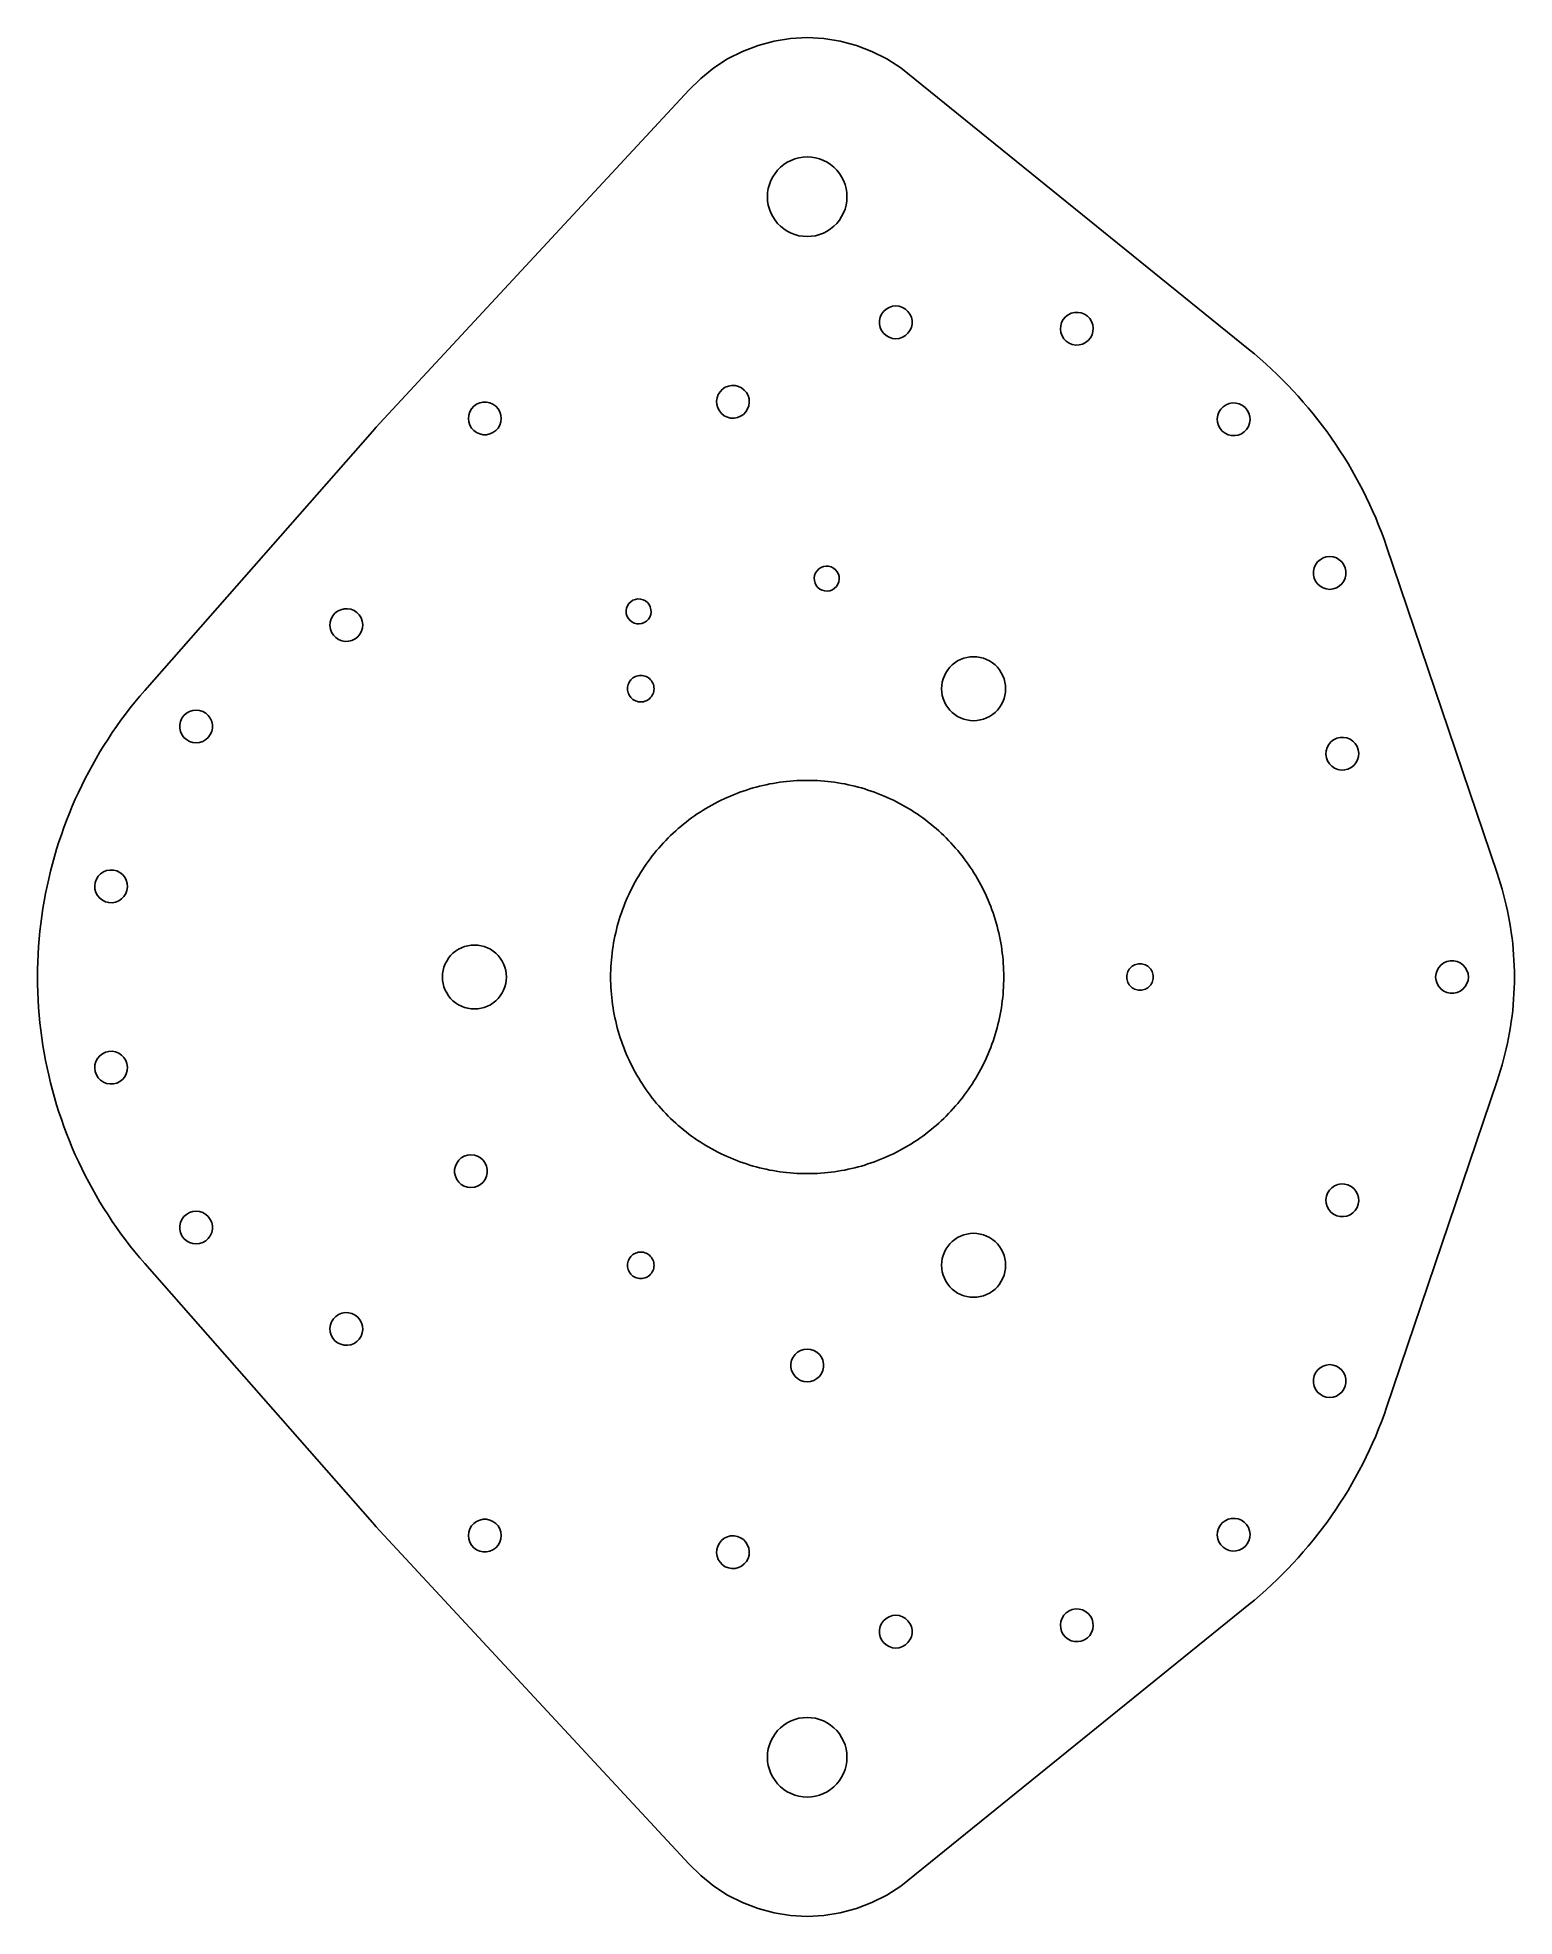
# Model space of a CAD drawing. Extents: x -99 to 91, y -120 to 120.
import ezdxf

# ---------------------------------------------------------------- set-up
doc = ezdxf.new("R2010")
doc.units = 0
doc.layers.get('0').update_dxf_attribs({"linetype": 'CONTINUOUS'})

msp = doc.modelspace()

# ---------------------------------------------------------------- linework, layer by layer
for points in [[(-98.6667, 0), (-98.6581, -0.97733), (-98.6326, -1.95437), (-98.5899, -2.93081), (-98.5303, -3.90636), (-98.4536, -4.88072), (-98.3599, -5.85359), (-98.2493, -6.82468), (-98.1217, -7.79369), (-97.9772, -8.76033), (-97.8159, -9.7243), (-97.6378, -10.6853), (-97.4429, -11.6431), (-97.2314, -12.5973), (-97.0032, -13.5476), (-96.7585, -14.4939), (-96.4973, -15.4357), (-96.2197, -16.3728), (-95.9258, -17.305), (-95.6157, -18.2318), (-95.2895, -19.1531), (-94.9472, -20.0686), (-94.589, -20.978), (-94.2149, -21.8809), (-93.8252, -22.7773), (-93.4199, -23.6666), (-92.9991, -24.5488), (-92.563, -25.4235), (-92.1117, -26.2904), (-91.6454, -27.1493), (-91.1641, -28), (-90.668, -28.8421), (-90.1574, -29.6755), (-89.6322, -30.4998), (-89.0928, -31.3148), (-88.5392, -32.1203), (-87.9716, -32.916), (-87.3903, -33.7016), (-86.7953, -34.477), (-86.1868, -35.2419), (-85.5652, -35.9961), (-84.9304, -36.7393), (-55.7481, -69.9343), (-55.2753, -70.4688), (-54.7931, -70.995), (-15.1602, -113.65), (-13.6503, -115.16), (-11.9908, -116.504), (-10.2, -117.667), (-8.29743, -118.636), (-6.30395, -119.402), (-4.2414, -119.954), (-2.13238, -120.288), (0, -120.4), (2.13238, -120.288), (4.2414, -119.954), (6.30395, -119.402), (8.29743, -118.636), (10.2, -117.667), (11.9908, -116.504), (56.5753, -80.4706), (57.3294, -79.8489), (58.0726, -79.2142), (58.8046, -78.5665), (59.5252, -77.9062), (60.2342, -77.2334), (60.9313, -76.5484), (61.6164, -75.8513), (62.2891, -75.1423), (62.9494, -74.4217), (63.5971, -73.6897), (64.2318, -72.9465), (64.8535, -72.1924), (65.4619, -71.4275), (66.0569, -70.6521), (66.6383, -69.8664), (67.2058, -69.0707), (67.7594, -68.2652), (68.2989, -67.4502), (68.824, -66.6259), (69.3347, -65.7925), (69.8308, -64.9504), (70.312, -64.0998), (70.7784, -63.2408), (71.2297, -62.3739), (71.6658, -61.4992), (72.0866, -60.617), (72.4919, -59.7277), (72.8816, -58.8314), (73.2556, -57.9284), (73.6138, -57.019), (73.9561, -56.1035), (74.2824, -55.1822), (88.439, -13.3121), (88.6654, -12.6354), (88.88, -11.9548), (89.0827, -11.2705), (89.2734, -10.5828), (89.4521, -9.89192), (89.6187, -9.198), (89.7731, -8.50128), (89.9154, -7.80197), (90.0455, -7.10028), (90.1633, -6.39643), (90.2687, -5.69063), (90.3619, -4.9831), (90.4427, -4.27405), (90.5111, -3.5637), (90.5671, -2.85226), (90.6106, -2.13996), (90.6418, -1.427), (90.6604, -0.71361), (90.6667, 0), (90.6604, 0.71361), (90.6418, 1.427), (90.6106, 2.13996), (90.5671, 2.85226), (90.5111, 3.5637), (90.4427, 4.27405), (90.3619, 4.9831), (90.2687, 5.69063), (90.1633, 6.39643), (90.0455, 7.10028), (89.9154, 7.80197), (89.7731, 8.50128), (89.6187, 9.198), (89.4521, 9.89192), (89.2734, 10.5828), (89.0827, 11.2705), (88.88, 11.9548), (88.6654, 12.6354), (88.439, 13.3121), (74.2824, 55.1822), (73.9561, 56.1035), (73.6138, 57.019), (73.2556, 57.9284), (72.8816, 58.8314), (72.4919, 59.7277), (72.0866, 60.617), (71.6658, 61.4992), (71.2297, 62.3739), (70.7784, 63.2408), (70.312, 64.0998), (69.8308, 64.9504), (69.3347, 65.7925), (68.824, 66.6259), (68.2989, 67.4502), (67.7594, 68.2652), (67.2058, 69.0707), (66.6383, 69.8664), (66.0569, 70.6521), (65.4619, 71.4275), (64.8535, 72.1924), (64.2318, 72.9465), (63.5971, 73.6897), (62.9494, 74.4217), (62.2891, 75.1423), (61.6164, 75.8513), (60.9313, 76.5484), (60.2342, 77.2334), (59.5252, 77.9062), (58.8046, 78.5665), (58.0726, 79.2142), (57.3294, 79.8489), (56.5753, 80.4706), (11.9908, 116.504), (10.2, 117.667), (8.29743, 118.636), (6.30395, 119.402), (4.2414, 119.954), (2.13238, 120.288), (0, 120.4), (-2.13238, 120.288), (-4.2414, 119.954), (-6.30395, 119.402), (-8.29743, 118.636), (-10.2, 117.667), (-11.9908, 116.504), (-13.6503, 115.16), (-15.1602, 113.65), (-54.7931, 70.995), (-55.2753, 70.4688), (-55.7481, 69.9343), (-84.9304, 36.7393), (-85.5652, 35.9961), (-86.1868, 35.2419), (-86.7953, 34.477), (-87.3903, 33.7016), (-87.9716, 32.916), (-88.5392, 32.1203), (-89.0928, 31.3148), (-89.6322, 30.4998), (-90.1574, 29.6755), (-90.668, 28.8421), (-91.1641, 28), (-91.6454, 27.1493), (-92.1117, 26.2904), (-92.563, 25.4235), (-92.9991, 24.5488), (-93.4199, 23.6666), (-93.8252, 22.7773), (-94.2149, 21.8809), (-94.589, 20.978), (-94.9472, 20.0686), (-95.2895, 19.1531), (-95.6157, 18.2318), (-95.9258, 17.305), (-96.2197, 16.3728), (-96.4973, 15.4357), (-96.7585, 14.4939), (-97.0032, 13.5476), (-97.2314, 12.5973), (-97.4429, 11.6431), (-97.6378, 10.6853), (-97.8159, 9.7243), (-97.9772, 8.76033), (-98.1217, 7.79369), (-98.2493, 6.82468), (-98.3599, 5.85359), (-98.4536, 4.88072), (-98.5303, 3.90636), (-98.5899, 2.93081), (-98.6326, 1.95437), (-98.6581, 0.97733)], [(-5.1, 100), (-5.07206, 100.533), (-4.98855, 101.06), (-4.85039, 101.576), (-4.65908, 102.074), (-4.41673, 102.55), (-4.12599, 102.998), (-3.79004, 103.413), (-3.41257, 103.79), (-2.9977, 104.126), (-2.55, 104.417), (-2.07436, 104.659), (-1.57599, 104.85), (-1.06035, 104.989), (-0.53309, 105.072), (0, 105.1), (0.53309, 105.072), (1.06035, 104.989), (1.57599, 104.85), (2.07436, 104.659), (2.55, 104.417), (2.9977, 104.126), (3.41257, 103.79), (3.79004, 103.413), (4.12599, 102.998), (4.41673, 102.55), (4.65908, 102.074), (4.85039, 101.576), (4.98855, 101.06), (5.07206, 100.533), (5.1, 100), (5.07206, 99.4669), (4.98855, 98.9396), (4.85039, 98.424), (4.65908, 97.9256), (4.41673, 97.45), (4.12599, 97.0023), (3.79004, 96.5874), (3.41257, 96.21), (2.9977, 95.874), (2.55, 95.5833), (2.07436, 95.3409), (1.57599, 95.1496), (1.06035, 95.0114), (0.53309, 94.9279), (0, 94.9), (-0.53309, 94.9279), (-1.06035, 95.0114), (-1.57599, 95.1496), (-2.07436, 95.3409), (-2.55, 95.5833), (-2.9977, 95.874), (-3.41257, 96.21), (-3.79004, 96.5874), (-4.12599, 97.0023), (-4.41673, 97.45), (-4.65908, 97.9256), (-4.85039, 98.424), (-4.98855, 98.9396), (-5.07206, 99.4669)], [(9.26508, 84.121), (9.35635, 84.5504), (9.53492, 84.9515), (9.79297, 85.3067), (10.1192, 85.6004), (10.4994, 85.8199), (10.917, 85.9556), (11.3536, 86.0015), (11.7902, 85.9556), (12.2077, 85.8199), (12.5879, 85.6004), (12.9142, 85.3067), (13.1722, 84.9515), (13.3508, 84.5504), (13.4421, 84.121), (13.4421, 83.682), (13.3508, 83.2526), (13.1722, 82.8515), (12.9142, 82.4963), (12.5879, 82.2026), (12.2077, 81.9831), (11.7902, 81.8474), (11.3536, 81.8015), (10.917, 81.8474), (10.4994, 81.9831), (10.1192, 82.2026), (9.79297, 82.4963), (9.53492, 82.8515), (9.35635, 83.2526), (9.26508, 83.682)], [(32.4652, 83.0177), (32.4958, 83.4556), (32.6168, 83.8777), (32.8229, 84.2653), (33.1051, 84.6016), (33.4511, 84.8719), (33.8457, 85.0643), (34.2717, 85.1705), (34.7104, 85.1859), (35.1428, 85.1096), (35.5498, 84.9452), (35.9138, 84.6997), (36.2187, 84.3839), (36.4514, 84.0116), (36.6015, 83.599), (36.6626, 83.1643), (36.632, 82.7263), (36.511, 82.3043), (36.3049, 81.9167), (36.0227, 81.5804), (35.6768, 81.3101), (35.2822, 81.1176), (34.8562, 81.0114), (34.4174, 80.9961), (33.9851, 81.0723), (33.578, 81.2368), (33.2141, 81.4823), (32.9091, 81.7981), (32.6765, 82.1704), (32.5263, 82.5829)], [(-11.6192, 73.7938), (-11.5581, 74.2286), (-11.4079, 74.6411), (-11.1753, 75.0134), (-10.8703, 75.3292), (-10.5064, 75.5747), (-10.0993, 75.7392), (-9.66696, 75.8154), (-9.22821, 75.8001), (-8.80223, 75.6939), (-8.40764, 75.5015), (-8.06169, 75.2312), (-7.77949, 74.8949), (-7.57339, 74.5072), (-7.45238, 74.0852), (-7.42175, 73.6473), (-7.48285, 73.2125), (-7.633, 72.8), (-7.86565, 72.4277), (-8.17062, 72.1119), (-8.53458, 71.8664), (-8.94163, 71.7019), (-9.37398, 71.6257), (-9.81273, 71.641), (-10.2387, 71.7472), (-10.6333, 71.9396), (-10.9793, 72.2099), (-11.2615, 72.5462), (-11.4676, 72.9339), (-11.5886, 73.3559)], [(-43.4333, 71.5914), (-43.3874, 72.028), (-43.2518, 72.4456), (-43.0323, 72.8258), (-42.7385, 73.152), (-42.3833, 73.4101), (-41.9823, 73.5887), (-41.5528, 73.6799), (-41.1138, 73.6799), (-40.6844, 73.5887), (-40.2833, 73.4101), (-39.9282, 73.152), (-39.6344, 72.8258), (-39.4149, 72.4456), (-39.2792, 72.028), (-39.2333, 71.5914), (-39.2792, 71.1548), (-39.4149, 70.7373), (-39.6344, 70.3571), (-39.9282, 70.0308), (-40.2833, 69.7728), (-40.6844, 69.5942), (-41.1138, 69.5029), (-41.5528, 69.5029), (-41.9823, 69.5942), (-42.3833, 69.7728), (-42.7385, 70.0308), (-43.0323, 70.3571), (-43.2518, 70.7373), (-43.3874, 71.1548)], [(52.5782, 71.552), (52.6393, 71.9868), (52.7895, 72.3993), (53.0221, 72.7716), (53.3271, 73.0874), (53.691, 73.3329), (54.0981, 73.4974), (54.5304, 73.5736), (54.9692, 73.5583), (55.3952, 73.4521), (55.7898, 73.2596), (56.1357, 72.9893), (56.4179, 72.653), (56.624, 72.2654), (56.745, 71.8434), (56.7757, 71.4054), (56.7146, 70.9707), (56.5644, 70.5581), (56.3318, 70.1858), (56.0268, 69.87), (55.6628, 69.6245), (55.2558, 69.4601), (54.8234, 69.3838), (54.3847, 69.3992), (53.9587, 69.5054), (53.5641, 69.6978), (53.2182, 69.9681), (52.936, 70.3044), (52.7298, 70.6921), (52.6088, 71.1141)], [(64.8955, 51.5637), (64.8955, 52.0027), (64.9868, 52.4322), (65.1654, 52.8332), (65.4234, 53.1884), (65.7497, 53.4822), (66.1299, 53.7017), (66.5474, 53.8373), (66.984, 53.8832), (67.4207, 53.8373), (67.8382, 53.7017), (68.2184, 53.4822), (68.5446, 53.1884), (68.8027, 52.8332), (68.9813, 52.4322), (69.0725, 52.0027), (69.0725, 51.5637), (68.9813, 51.1343), (68.8027, 50.7332), (68.5446, 50.3781), (68.2184, 50.0843), (67.8382, 49.8648), (67.4207, 49.7291), (66.984, 49.6832), (66.5474, 49.7291), (66.1299, 49.8648), (65.7497, 50.0843), (65.4234, 50.3781), (65.1654, 50.7332), (64.9868, 51.1343)], [(0.90252, 51.1431), (0.95484, 51.4734), (1.07471, 51.7857), (1.25689, 52.0663), (1.49341, 52.3028), (1.77394, 52.4849), (2.08622, 52.6048), (2.41659, 52.6571), (2.75062, 52.6396), (3.07371, 52.5531), (3.37175, 52.4012), (3.6317, 52.1907), (3.8422, 51.9308), (3.99405, 51.6327), (4.08063, 51.3096), (4.09813, 50.9756), (4.04581, 50.6452), (3.92594, 50.333), (3.74376, 50.0524), (3.50724, 49.8159), (3.22671, 49.6337), (2.91444, 49.5139), (2.58406, 49.4615), (2.25003, 49.479), (1.92694, 49.5656), (1.6289, 49.7175), (1.36895, 49.928), (1.15845, 50.1879), (1.0066, 50.486), (0.92002, 50.809)], [(-23.2069, 46.9398), (-23.1545, 47.2702), (-23.0347, 47.5825), (-22.8525, 47.863), (-22.616, 48.0995), (-22.3354, 48.2817), (-22.0232, 48.4016), (-21.6928, 48.4539), (-21.3588, 48.4364), (-21.0357, 48.3498), (-20.7376, 48.198), (-20.4777, 47.9875), (-20.2672, 47.7275), (-20.1153, 47.4295), (-20.0288, 47.1064), (-20.0113, 46.7723), (-20.0636, 46.442), (-20.1835, 46.1297), (-20.3656, 45.8492), (-20.6021, 45.6127), (-20.8827, 45.4305), (-21.195, 45.3106), (-21.5253, 45.2583), (-21.8594, 45.2758), (-22.1825, 45.3624), (-22.4805, 45.5142), (-22.7404, 45.7247), (-22.9509, 45.9847), (-23.1028, 46.2827), (-23.1894, 46.6058)], [(-61.1824, 45.032), (-61.1517, 45.4699), (-61.0307, 45.8919), (-60.8246, 46.2796), (-60.5424, 46.6159), (-60.1965, 46.8861), (-59.8019, 47.0786), (-59.3759, 47.1848), (-58.9371, 47.2001), (-58.5048, 47.1239), (-58.0977, 46.9594), (-57.7338, 46.7139), (-57.4288, 46.3981), (-57.1962, 46.0258), (-57.046, 45.6133), (-56.9849, 45.1785), (-57.0155, 44.7406), (-57.1365, 44.3186), (-57.3427, 43.9309), (-57.6249, 43.5946), (-57.9708, 43.3243), (-58.3654, 43.1319), (-58.7914, 43.0257), (-59.2301, 43.0104), (-59.6625, 43.0866), (-60.0695, 43.2511), (-60.4335, 43.4966), (-60.7385, 43.8124), (-60.9711, 44.1847), (-61.1213, 44.5972)], [(17.2333, 36.9504), (17.2558, 37.379), (17.3229, 37.8029), (17.434, 38.2174), (17.5878, 38.618), (17.7826, 39.0004), (18.0164, 39.3603), (18.2864, 39.6939), (18.5899, 39.9973), (18.9234, 40.2674), (19.2833, 40.5011), (19.6657, 40.696), (20.0664, 40.8497), (20.4809, 40.9608), (20.9048, 41.028), (21.3333, 41.0504), (21.7619, 41.028), (22.1858, 40.9608), (22.6003, 40.8497), (23.001, 40.696), (23.3833, 40.5011), (23.7433, 40.2674), (24.0768, 39.9973), (24.3802, 39.6939), (24.6503, 39.3603), (24.884, 39.0004), (25.0789, 38.618), (25.2327, 38.2174), (25.3437, 37.8029), (25.4109, 37.379), (25.4333, 36.9504), (25.4109, 36.5218), (25.3437, 36.098), (25.2327, 35.6834), (25.0789, 35.2828), (24.884, 34.9004), (24.6503, 34.5405), (24.3802, 34.207), (24.0768, 33.9035), (23.7433, 33.6334), (23.3833, 33.3997), (23.001, 33.2049), (22.6003, 33.0511), (22.1858, 32.94), (21.7619, 32.8729), (21.3333, 32.8504), (20.9048, 32.8729), (20.4809, 32.94), (20.0664, 33.0511), (19.6657, 33.2049), (19.2833, 33.3997), (18.9234, 33.6334), (18.5899, 33.9035), (18.2864, 34.207), (18.0164, 34.5405), (17.7826, 34.9004), (17.5878, 35.2828), (17.434, 35.6834), (17.3229, 36.098), (17.2558, 36.5218)], [(-23.0333, 36.9504), (-23.024, 37.1281), (-22.9962, 37.3039), (-22.9501, 37.4757), (-22.8864, 37.6419), (-22.8056, 37.8004), (-22.7087, 37.9497), (-22.5967, 38.0879), (-22.4709, 38.2138), (-22.3326, 38.3257), (-22.1833, 38.4227), (-22.0248, 38.5034), (-21.8587, 38.5672), (-21.6868, 38.6133), (-21.511, 38.6411), (-21.3333, 38.6504), (-21.1556, 38.6411), (-20.9799, 38.6133), (-20.808, 38.5672), (-20.6419, 38.5034), (-20.4833, 38.4227), (-20.3341, 38.3257), (-20.1958, 38.2138), (-20.07, 38.0879), (-19.958, 37.9497), (-19.8611, 37.8004), (-19.7803, 37.6419), (-19.7165, 37.4757), (-19.6705, 37.3039), (-19.6426, 37.1281), (-19.6333, 36.9504), (-19.6426, 36.7727), (-19.6705, 36.597), (-19.7165, 36.4251), (-19.7803, 36.259), (-19.8611, 36.1004), (-19.958, 35.9512), (-20.07, 35.8129), (-20.1958, 35.6871), (-20.3341, 35.5751), (-20.4833, 35.4782), (-20.6419, 35.3974), (-20.808, 35.3336), (-20.9799, 35.2876), (-21.1556, 35.2597), (-21.3333, 35.2504), (-21.511, 35.2597), (-21.6868, 35.2876), (-21.8587, 35.3336), (-22.0248, 35.3974), (-22.1833, 35.4782), (-22.3326, 35.5751), (-22.4709, 35.6871), (-22.5967, 35.8129), (-22.7087, 35.9512), (-22.8056, 36.1004), (-22.8864, 36.259), (-22.9501, 36.4251), (-22.9962, 36.597), (-23.024, 36.7727)], [(-80.4261, 31.8988), (-80.4261, 32.3378), (-80.3348, 32.7672), (-80.1563, 33.1683), (-79.8982, 33.5234), (-79.572, 33.8172), (-79.1918, 34.0367), (-78.7742, 34.1724), (-78.3376, 34.2183), (-77.901, 34.1724), (-77.4835, 34.0367), (-77.1033, 33.8172), (-76.777, 33.5234), (-76.519, 33.1683), (-76.3404, 32.7672), (-76.2491, 32.3378), (-76.2491, 31.8988), (-76.3404, 31.4693), (-76.519, 31.0683), (-76.777, 30.7131), (-77.1033, 30.4193), (-77.4835, 30.1998), (-77.901, 30.0642), (-78.3376, 30.0183), (-78.7742, 30.0642), (-79.1918, 30.1998), (-79.572, 30.4193), (-79.8982, 30.7131), (-80.1563, 31.0683), (-80.3348, 31.4693)], [(66.5054, 28.542), (66.536, 28.98), (66.657, 29.402), (66.8631, 29.7896), (67.1453, 30.1259), (67.4913, 30.3962), (67.8859, 30.5887), (68.3118, 30.6949), (68.7506, 30.7102), (69.1829, 30.634), (69.59, 30.4695), (69.954, 30.224), (70.2589, 29.9082), (70.4916, 29.5359), (70.6417, 29.1233), (70.7028, 28.6886), (70.6722, 28.2506), (70.5512, 27.8286), (70.3451, 27.441), (70.0629, 27.1047), (69.7169, 26.8344), (69.3223, 26.6419), (68.8964, 26.5357), (68.4576, 26.5204), (68.0253, 26.5967), (67.6182, 26.7611), (67.2543, 27.0066), (66.9493, 27.3224), (66.7166, 27.6947), (66.5665, 28.1073)], [(-25.2, 0), (-25.1962, 0.4398), (-25.1846, 0.87947), (-25.1655, 1.31887), (-25.1386, 1.75786), (-25.1041, 2.19632), (-25.062, 2.63412), (-25.0122, 3.07111), (-24.9548, 3.50716), (-24.8897, 3.94215), (-24.8172, 4.37593), (-24.737, 4.80839), (-24.6493, 5.23937), (-24.5541, 5.66877), (-24.4515, 6.09643), (-24.3413, 6.52224), (-24.2238, 6.94606), (-24.0989, 7.36777), (-23.9666, 7.78723), (-23.8271, 8.20432), (-23.6803, 8.61891), (-23.5262, 9.03087), (-23.365, 9.44009), (-23.1967, 9.84642), (-23.0213, 10.2498), (-22.839, 10.65), (-22.6496, 11.047), (-22.4534, 11.4406), (-22.2503, 11.8307), (-22.0404, 12.2172), (-21.8238, 12.6), (-21.6006, 12.979), (-21.3708, 13.354), (-21.1345, 13.7249), (-20.8917, 14.0917), (-20.6426, 14.4541), (-20.3872, 14.8122), (-20.1256, 15.1657), (-19.8579, 15.5147), (-19.5841, 15.8589), (-19.3043, 16.1982), (-19.0187, 16.5327), (-18.7272, 16.8621), (-18.4301, 17.1864), (-18.1274, 17.5054), (-17.8191, 17.8191), (-17.5054, 18.1274), (-17.1864, 18.4301), (-16.8621, 18.7272), (-16.5327, 19.0187), (-16.1982, 19.3043), (-15.8589, 19.5841), (-15.5147, 19.8579), (-15.1657, 20.1256), (-14.8122, 20.3872), (-14.4541, 20.6426), (-14.0917, 20.8917), (-13.7249, 21.1345), (-13.354, 21.3708), (-12.979, 21.6006), (-12.6, 21.8238), (-12.2172, 22.0404), (-11.8307, 22.2503), (-11.4406, 22.4534), (-11.047, 22.6496), (-10.65, 22.839), (-10.2498, 23.0213), (-9.84642, 23.1967), (-9.44009, 23.365), (-9.03087, 23.5262), (-8.61891, 23.6803), (-8.20432, 23.8271), (-7.78723, 23.9666), (-7.36777, 24.0989), (-6.94606, 24.2238), (-6.52224, 24.3413), (-6.09643, 24.4515), (-5.66877, 24.5541), (-5.23937, 24.6493), (-4.80839, 24.737), (-4.37593, 24.8172), (-3.94215, 24.8897), (-3.50716, 24.9548), (-3.07111, 25.0122), (-2.63412, 25.062), (-2.19632, 25.1041), (-1.75786, 25.1386), (-1.31887, 25.1655), (-0.87947, 25.1846), (-0.4398, 25.1962), (0, 25.2), (0.4398, 25.1962), (0.87947, 25.1846), (1.31887, 25.1655), (1.75786, 25.1386), (2.19632, 25.1041), (2.63412, 25.062), (3.07111, 25.0122), (3.50716, 24.9548), (3.94215, 24.8897), (4.37593, 24.8172), (4.80839, 24.737), (5.23937, 24.6493), (5.66877, 24.5541), (6.09643, 24.4515), (6.52224, 24.3413), (6.94606, 24.2238), (7.36777, 24.0989), (7.78723, 23.9666), (8.20432, 23.8271), (8.61891, 23.6803), (9.03087, 23.5262), (9.44009, 23.365), (9.84642, 23.1967), (10.2498, 23.0213), (10.65, 22.839), (11.047, 22.6496), (11.4406, 22.4534), (11.8307, 22.2503), (12.2172, 22.0404), (12.6, 21.8238), (12.979, 21.6006), (13.354, 21.3708), (13.7249, 21.1345), (14.0917, 20.8917), (14.4541, 20.6426), (14.8122, 20.3872), (15.1657, 20.1256), (15.5147, 19.8579), (15.8589, 19.5841), (16.1982, 19.3043), (16.5327, 19.0187), (16.8621, 18.7272), (17.1864, 18.4301), (17.5054, 18.1274), (17.8191, 17.8191), (18.1274, 17.5054), (18.4301, 17.1864), (18.7272, 16.8621), (19.0187, 16.5327), (19.3043, 16.1982), (19.5841, 15.8589), (19.8579, 15.5147), (20.1256, 15.1657), (20.3872, 14.8122), (20.6426, 14.4541), (20.8917, 14.0917), (21.1345, 13.7249), (21.3708, 13.354), (21.6006, 12.979), (21.8238, 12.6), (22.0404, 12.2172), (22.2503, 11.8307), (22.4534, 11.4406), (22.6496, 11.047), (22.839, 10.65), (23.0213, 10.2498), (23.1967, 9.84642), (23.365, 9.44009), (23.5262, 9.03087), (23.6803, 8.61891), (23.8271, 8.20432), (23.9666, 7.78723), (24.0989, 7.36777), (24.2238, 6.94606), (24.3413, 6.52224), (24.4515, 6.09643), (24.5541, 5.66877), (24.6493, 5.23937), (24.737, 4.80839), (24.8172, 4.37593), (24.8897, 3.94215), (24.9548, 3.50716), (25.0122, 3.07111), (25.062, 2.63412), (25.1041, 2.19632), (25.1386, 1.75786), (25.1655, 1.31887), (25.1846, 0.87947), (25.1962, 0.4398), (25.2, 0), (25.1962, -0.4398), (25.1846, -0.87947), (25.1655, -1.31887), (25.1386, -1.75786), (25.1041, -2.19632), (25.062, -2.63412), (25.0122, -3.07111), (24.9548, -3.50716), (24.8897, -3.94215), (24.8172, -4.37593), (24.737, -4.80839), (24.6493, -5.23937), (24.5541, -5.66877), (24.4515, -6.09643), (24.3413, -6.52224), (24.2238, -6.94606), (24.0989, -7.36777), (23.9666, -7.78723), (23.8271, -8.20432), (23.6803, -8.61891), (23.5262, -9.03087), (23.365, -9.44009), (23.1967, -9.84642), (23.0213, -10.2498), (22.839, -10.65), (22.6496, -11.047), (22.4534, -11.4406), (22.2503, -11.8307), (22.0404, -12.2172), (21.8238, -12.6), (21.6006, -12.979), (21.3708, -13.354), (21.1345, -13.7249), (20.8917, -14.0917), (20.6426, -14.4541), (20.3872, -14.8122), (20.1256, -15.1657), (19.8579, -15.5147), (19.5841, -15.8589), (19.3043, -16.1982), (19.0187, -16.5327), (18.7272, -16.8621), (18.4301, -17.1864), (18.1274, -17.5054), (17.8191, -17.8191), (17.5054, -18.1274), (17.1864, -18.4301), (16.8621, -18.7272), (16.5327, -19.0187), (16.1982, -19.3043), (15.8589, -19.5841), (15.5147, -19.8579), (15.1657, -20.1256), (14.8122, -20.3872), (14.4541, -20.6426), (14.0917, -20.8917), (13.7249, -21.1345), (13.354, -21.3708), (12.979, -21.6006), (12.6, -21.8238), (12.2172, -22.0404), (11.8307, -22.2503), (11.4406, -22.4534), (11.047, -22.6496), (10.65, -22.839), (10.2498, -23.0213), (9.84642, -23.1967), (9.44009, -23.365), (9.03087, -23.5262), (8.61891, -23.6803), (8.20432, -23.8271), (7.78723, -23.9666), (7.36777, -24.0989), (6.94606, -24.2238), (6.52224, -24.3413), (6.09643, -24.4515), (5.66877, -24.5541), (5.23937, -24.6493), (4.80839, -24.737), (4.37593, -24.8172), (3.94215, -24.8897), (3.50716, -24.9548), (3.07111, -25.0122), (2.63412, -25.062), (2.19632, -25.1041), (1.75786, -25.1386), (1.31887, -25.1655), (0.87947, -25.1846), (0.4398, -25.1962), (0, -25.2), (-0.4398, -25.1962), (-0.87947, -25.1846), (-1.31887, -25.1655), (-1.75786, -25.1386), (-2.19632, -25.1041), (-2.63412, -25.062), (-3.07111, -25.0122), (-3.50716, -24.9548), (-3.94215, -24.8897), (-4.37593, -24.8172), (-4.80839, -24.737), (-5.23937, -24.6493), (-5.66877, -24.5541), (-6.09643, -24.4515), (-6.52224, -24.3413), (-6.94606, -24.2238), (-7.36777, -24.0989), (-7.78723, -23.9666), (-8.20432, -23.8271), (-8.61891, -23.6803), (-9.03087, -23.5262), (-9.44009, -23.365), (-9.84642, -23.1967), (-10.2498, -23.0213), (-10.65, -22.839), (-11.047, -22.6496), (-11.4406, -22.4534), (-11.8307, -22.2503), (-12.2172, -22.0404), (-12.6, -21.8238), (-12.979, -21.6006), (-13.354, -21.3708), (-13.7249, -21.1345), (-14.0917, -20.8917), (-14.4541, -20.6426), (-14.8122, -20.3872), (-15.1657, -20.1256), (-15.5147, -19.8579), (-15.8589, -19.5841), (-16.1982, -19.3043), (-16.5327, -19.0187), (-16.8621, -18.7272), (-17.1864, -18.4301), (-17.5054, -18.1274), (-17.8191, -17.8191), (-18.1274, -17.5054), (-18.4301, -17.1864), (-18.7272, -16.8621), (-19.0187, -16.5327), (-19.3043, -16.1982), (-19.5841, -15.8589), (-19.8579, -15.5147), (-20.1256, -15.1657), (-20.3872, -14.8122), (-20.6426, -14.4541), (-20.8917, -14.0917), (-21.1345, -13.7249), (-21.3708, -13.354), (-21.6006, -12.979), (-21.8238, -12.6), (-22.0404, -12.2172), (-22.2503, -11.8307), (-22.4534, -11.4406), (-22.6496, -11.047), (-22.839, -10.65), (-23.0213, -10.2498), (-23.1967, -9.84642), (-23.365, -9.44009), (-23.5262, -9.03087), (-23.6803, -8.61891), (-23.8271, -8.20432), (-23.9666, -7.78723), (-24.0989, -7.36777), (-24.2238, -6.94606), (-24.3413, -6.52224), (-24.4515, -6.09643), (-24.5541, -5.66877), (-24.6493, -5.23937), (-24.737, -4.80839), (-24.8172, -4.37593), (-24.8897, -3.94215), (-24.9548, -3.50716), (-25.0122, -3.07111), (-25.062, -2.63412), (-25.1041, -2.19632), (-25.1386, -1.75786), (-25.1655, -1.31887), (-25.1846, -0.87947), (-25.1962, -0.4398)], [(-91.3396, 11.6855), (-91.2785, 12.1203), (-91.1283, 12.5328), (-90.8957, 12.9051), (-90.5907, 13.2209), (-90.2268, 13.4664), (-89.8197, 13.6309), (-89.3874, 13.7071), (-88.9486, 13.6918), (-88.5226, 13.5856), (-88.128, 13.3932), (-87.7821, 13.1229), (-87.4999, 12.7866), (-87.2938, 12.3989), (-87.1728, 11.9769), (-87.1421, 11.539), (-87.2032, 11.1042), (-87.3534, 10.6917), (-87.586, 10.3194), (-87.891, 10.0036), (-88.255, 9.75806), (-88.662, 9.5936), (-89.0944, 9.51737), (-89.5331, 9.53269), (-89.9591, 9.6389), (-90.3537, 9.83135), (-90.6996, 10.1016), (-90.9818, 10.4379), (-91.1879, 10.8256), (-91.309, 11.2476)], [(-46.7667, 0), (-46.7442, 0.42857), (-46.6771, 0.85244), (-46.566, 1.26697), (-46.4122, 1.66762), (-46.2174, 2.05), (-45.9836, 2.40992), (-45.7136, 2.74343), (-45.4101, 3.04689), (-45.0766, 3.31697), (-44.7167, 3.5507), (-44.3343, 3.74554), (-43.9336, 3.89933), (-43.5191, 4.0104), (-43.0952, 4.07754), (-42.6667, 4.1), (-42.2381, 4.07754), (-41.8142, 4.0104), (-41.3997, 3.89933), (-40.999, 3.74554), (-40.6167, 3.5507), (-40.2567, 3.31697), (-39.9232, 3.04689), (-39.6198, 2.74343), (-39.3497, 2.40992), (-39.116, 2.05), (-38.9211, 1.66762), (-38.7673, 1.26697), (-38.6563, 0.85244), (-38.5891, 0.42857), (-38.5667, 0), (-38.5891, -0.42857), (-38.6563, -0.85244), (-38.7673, -1.26697), (-38.9211, -1.66762), (-39.116, -2.05), (-39.3497, -2.40992), (-39.6198, -2.74343), (-39.9232, -3.04689), (-40.2567, -3.31697), (-40.6167, -3.5507), (-40.999, -3.74554), (-41.3997, -3.89933), (-41.8142, -4.0104), (-42.2381, -4.07754), (-42.6667, -4.1), (-43.0952, -4.07754), (-43.5191, -4.0104), (-43.9336, -3.89933), (-44.3343, -3.74554), (-44.7167, -3.5507), (-45.0766, -3.31697), (-45.4101, -3.04689), (-45.7136, -2.74343), (-45.9836, -2.40992), (-46.2174, -2.05), (-46.4122, -1.66762), (-46.566, -1.26697), (-46.6771, -0.85244), (-46.7442, -0.42857)], [(40.9667, 0), (40.976, 0.1777), (41.0038, 0.35345), (41.0499, 0.52533), (41.1136, 0.69145), (41.1944, 0.85), (41.2913, 0.99923), (41.4033, 1.13752), (41.5291, 1.26335), (41.6674, 1.37533), (41.8167, 1.47224), (41.9752, 1.55303), (42.1413, 1.6168), (42.3132, 1.66285), (42.489, 1.69069), (42.6667, 1.7), (42.8444, 1.69069), (43.0201, 1.66285), (43.192, 1.6168), (43.3581, 1.55303), (43.5167, 1.47224), (43.6659, 1.37533), (43.8042, 1.26335), (43.93, 1.13752), (44.042, 0.99923), (44.1389, 0.85), (44.2197, 0.69145), (44.2835, 0.52533), (44.3295, 0.35345), (44.3574, 0.1777), (44.3667, 0), (44.3574, -0.1777), (44.3295, -0.35345), (44.2835, -0.52533), (44.2197, -0.69145), (44.1389, -0.85), (44.042, -0.99923), (43.93, -1.13752), (43.8042, -1.26335), (43.6659, -1.37533), (43.5167, -1.47224), (43.3581, -1.55303), (43.192, -1.6168), (43.0201, -1.66285), (42.8444, -1.69069), (42.6667, -1.7), (42.489, -1.69069), (42.3132, -1.66285), (42.1413, -1.6168), (41.9752, -1.55303), (41.8167, -1.47224), (41.6674, -1.37533), (41.5291, -1.26335), (41.4033, -1.13752), (41.2913, -0.99923), (41.1944, -0.85), (41.1136, -0.69145), (41.0499, -0.52533), (41.0038, -0.35345), (40.976, -0.1777)], [(80.5667, 0), (80.6126, 0.43661), (80.7482, 0.85415), (80.9677, 1.23435), (81.2615, 1.5606), (81.6167, 1.81865), (82.0177, 1.99722), (82.4472, 2.0885), (82.8862, 2.0885), (83.3156, 1.99722), (83.7167, 1.81865), (84.0718, 1.5606), (84.3656, 1.23435), (84.5851, 0.85415), (84.7208, 0.43661), (84.7667, 0), (84.7208, -0.43661), (84.5851, -0.85415), (84.3656, -1.23435), (84.0718, -1.5606), (83.7167, -1.81865), (83.3156, -1.99722), (82.8862, -2.0885), (82.4472, -2.0885), (82.0177, -1.99722), (81.6167, -1.81865), (81.2615, -1.5606), (80.9677, -1.23435), (80.7482, -0.85415), (80.6126, -0.43661)], [(-91.3396, -11.6855), (-91.309, -11.2476), (-91.1879, -10.8256), (-90.9818, -10.4379), (-90.6996, -10.1016), (-90.3537, -9.83135), (-89.9591, -9.6389), (-89.5331, -9.53269), (-89.0944, -9.51737), (-88.662, -9.5936), (-88.255, -9.75806), (-87.891, -10.0036), (-87.586, -10.3194), (-87.3534, -10.6917), (-87.2032, -11.1042), (-87.1421, -11.539), (-87.1728, -11.9769), (-87.2938, -12.3989), (-87.4999, -12.7866), (-87.7821, -13.1229), (-88.128, -13.3932), (-88.5226, -13.5856), (-88.9486, -13.6918), (-89.3874, -13.7071), (-89.8197, -13.6309), (-90.2268, -13.4664), (-90.5907, -13.2209), (-90.8957, -12.9051), (-91.1283, -12.5328), (-91.2785, -12.1203)], [(-45.1973, -25.1084), (-45.1973, -24.6694), (-45.106, -24.24), (-44.9275, -23.8389), (-44.6694, -23.4837), (-44.3432, -23.19), (-43.963, -22.9704), (-43.5454, -22.8348), (-43.1088, -22.7889), (-42.6722, -22.8348), (-42.2547, -22.9704), (-41.8745, -23.19), (-41.5482, -23.4837), (-41.2902, -23.8389), (-41.1116, -24.24), (-41.0203, -24.6694), (-41.0203, -25.1084), (-41.1116, -25.5378), (-41.2902, -25.9389), (-41.5482, -26.2941), (-41.8745, -26.5878), (-42.2547, -26.8073), (-42.6722, -26.943), (-43.1088, -26.9889), (-43.5454, -26.943), (-43.963, -26.8073), (-44.3432, -26.5878), (-44.6694, -26.2941), (-44.9275, -25.9389), (-45.106, -25.5378)], [(66.5054, -28.542), (66.5665, -28.1073), (66.7166, -27.6947), (66.9493, -27.3224), (67.2543, -27.0066), (67.6182, -26.7611), (68.0253, -26.5967), (68.4576, -26.5204), (68.8964, -26.5357), (69.3223, -26.6419), (69.7169, -26.8344), (70.0629, -27.1047), (70.3451, -27.441), (70.5512, -27.8286), (70.6722, -28.2506), (70.7028, -28.6886), (70.6417, -29.1233), (70.4916, -29.5359), (70.2589, -29.9082), (69.954, -30.224), (69.59, -30.4695), (69.1829, -30.634), (68.7506, -30.7102), (68.3118, -30.6949), (67.8859, -30.5887), (67.4913, -30.3962), (67.1453, -30.1259), (66.8631, -29.7896), (66.657, -29.402), (66.536, -28.98)], [(-80.4261, -32.3378), (-80.4261, -31.8988), (-80.3348, -31.4693), (-80.1563, -31.0683), (-79.8982, -30.7131), (-79.572, -30.4193), (-79.1918, -30.1998), (-78.7742, -30.0642), (-78.3376, -30.0183), (-77.901, -30.0642), (-77.4835, -30.1998), (-77.1033, -30.4193), (-76.777, -30.7131), (-76.519, -31.0683), (-76.3404, -31.4693), (-76.2491, -31.8988), (-76.2491, -32.3378), (-76.3404, -32.7672), (-76.519, -33.1683), (-76.777, -33.5234), (-77.1033, -33.8172), (-77.4835, -34.0367), (-77.901, -34.1724), (-78.3376, -34.2183), (-78.7742, -34.1724), (-79.1918, -34.0367), (-79.572, -33.8172), (-79.8982, -33.5234), (-80.1563, -33.1683), (-80.3348, -32.7672)], [(17.2333, -36.9504), (17.2558, -36.5218), (17.3229, -36.098), (17.434, -35.6834), (17.5878, -35.2828), (17.7826, -34.9004), (18.0164, -34.5405), (18.2864, -34.207), (18.5899, -33.9035), (18.9234, -33.6334), (19.2833, -33.3997), (19.6657, -33.2049), (20.0664, -33.0511), (20.4809, -32.94), (20.9048, -32.8729), (21.3333, -32.8504), (21.7619, -32.8729), (22.1858, -32.94), (22.6003, -33.0511), (23.001, -33.2049), (23.3833, -33.3997), (23.7433, -33.6334), (24.0768, -33.9035), (24.3802, -34.207), (24.6503, -34.5405), (24.884, -34.9004), (25.0789, -35.2828), (25.2327, -35.6834), (25.3437, -36.098), (25.4109, -36.5218), (25.4333, -36.9504), (25.4109, -37.379), (25.3437, -37.8029), (25.2327, -38.2174), (25.0789, -38.618), (24.884, -39.0004), (24.6503, -39.3603), (24.3802, -39.6939), (24.0768, -39.9973), (23.7433, -40.2674), (23.3833, -40.5011), (23.001, -40.696), (22.6003, -40.8497), (22.1858, -40.9608), (21.7619, -41.028), (21.3333, -41.0504), (20.9048, -41.028), (20.4809, -40.9608), (20.0664, -40.8497), (19.6657, -40.696), (19.2833, -40.5011), (18.9234, -40.2674), (18.5899, -39.9973), (18.2864, -39.6939), (18.0164, -39.3603), (17.7826, -39.0004), (17.5878, -38.618), (17.434, -38.2174), (17.3229, -37.8029), (17.2558, -37.379)], [(-23.0333, -36.9504), (-23.024, -36.7727), (-22.9962, -36.597), (-22.9501, -36.4251), (-22.8864, -36.259), (-22.8056, -36.1004), (-22.7087, -35.9512), (-22.5967, -35.8129), (-22.4709, -35.6871), (-22.3326, -35.5751), (-22.1833, -35.4782), (-22.0248, -35.3974), (-21.8587, -35.3336), (-21.6868, -35.2876), (-21.511, -35.2597), (-21.3333, -35.2504), (-21.1556, -35.2597), (-20.9799, -35.2876), (-20.808, -35.3336), (-20.6419, -35.3974), (-20.4833, -35.4782), (-20.3341, -35.5751), (-20.1958, -35.6871), (-20.07, -35.8129), (-19.958, -35.9512), (-19.8611, -36.1004), (-19.7803, -36.259), (-19.7165, -36.4251), (-19.6705, -36.597), (-19.6426, -36.7727), (-19.6333, -36.9504), (-19.6426, -37.1281), (-19.6705, -37.3039), (-19.7165, -37.4757), (-19.7803, -37.6419), (-19.8611, -37.8004), (-19.958, -37.9497), (-20.07, -38.0879), (-20.1958, -38.2138), (-20.3341, -38.3257), (-20.4833, -38.4227), (-20.6419, -38.5034), (-20.808, -38.5672), (-20.9799, -38.6133), (-21.1556, -38.6411), (-21.3333, -38.6504), (-21.511, -38.6411), (-21.6868, -38.6133), (-21.8587, -38.5672), (-22.0248, -38.5034), (-22.1833, -38.4227), (-22.3326, -38.3257), (-22.4709, -38.2138), (-22.5967, -38.0879), (-22.7087, -37.9497), (-22.8056, -37.8004), (-22.8864, -37.6419), (-22.9501, -37.4757), (-22.9962, -37.3039), (-23.024, -37.1281)], [(-61.1824, -45.032), (-61.1213, -44.5972), (-60.9711, -44.1847), (-60.7385, -43.8124), (-60.4335, -43.4966), (-60.0695, -43.2511), (-59.6625, -43.0866), (-59.2301, -43.0104), (-58.7914, -43.0257), (-58.3654, -43.1319), (-57.9708, -43.3243), (-57.6249, -43.5946), (-57.3427, -43.9309), (-57.1365, -44.3186), (-57.0155, -44.7406), (-56.9849, -45.1785), (-57.046, -45.6133), (-57.1962, -46.0258), (-57.4288, -46.3981), (-57.7338, -46.7139), (-58.0977, -46.9594), (-58.5048, -47.1239), (-58.9371, -47.2001), (-59.3759, -47.1848), (-59.8019, -47.0786), (-60.1965, -46.8861), (-60.5424, -46.6159), (-60.8246, -46.2796), (-61.0307, -45.8919), (-61.1517, -45.4699)], [(-2.0885, -49.9973), (-2.0885, -49.5583), (-1.99722, -49.1288), (-1.81865, -48.7278), (-1.5606, -48.3726), (-1.23435, -48.0788), (-0.85415, -47.8593), (-0.43661, -47.7237), (0, -47.6778), (0.43661, -47.7237), (0.85415, -47.8593), (1.23435, -48.0788), (1.5606, -48.3726), (1.81865, -48.7278), (1.99722, -49.1288), (2.0885, -49.5583), (2.0885, -49.9973), (1.99722, -50.4267), (1.81865, -50.8278), (1.5606, -51.183), (1.23435, -51.4767), (0.85415, -51.6962), (0.43661, -51.8319), (0, -51.8778), (-0.43661, -51.8319), (-0.85415, -51.6962), (-1.23435, -51.4767), (-1.5606, -51.183), (-1.81865, -50.8278), (-1.99722, -50.4267)], [(64.8955, -51.5637), (64.9868, -51.1343), (65.1654, -50.7332), (65.4234, -50.3781), (65.7497, -50.0843), (66.1299, -49.8648), (66.5474, -49.7291), (66.984, -49.6832), (67.4207, -49.7291), (67.8382, -49.8648), (68.2184, -50.0843), (68.5446, -50.3781), (68.8027, -50.7332), (68.9813, -51.1343), (69.0725, -51.5637), (69.0725, -52.0027), (68.9813, -52.4322), (68.8027, -52.8332), (68.5446, -53.1884), (68.2184, -53.4822), (67.8382, -53.7017), (67.4207, -53.8373), (66.984, -53.8832), (66.5474, -53.8373), (66.1299, -53.7017), (65.7497, -53.4822), (65.4234, -53.1884), (65.1654, -52.8332), (64.9868, -52.4322), (64.8955, -52.0027)], [(-43.4333, -71.5914), (-43.3874, -71.1548), (-43.2518, -70.7373), (-43.0323, -70.3571), (-42.7385, -70.0308), (-42.3833, -69.7728), (-41.9823, -69.5942), (-41.5528, -69.5029), (-41.1138, -69.5029), (-40.6844, -69.5942), (-40.2833, -69.7728), (-39.9282, -70.0308), (-39.6344, -70.3571), (-39.4149, -70.7373), (-39.2792, -71.1548), (-39.2333, -71.5914), (-39.2792, -72.028), (-39.4149, -72.4456), (-39.6344, -72.8258), (-39.9282, -73.152), (-40.2833, -73.4101), (-40.6844, -73.5887), (-41.1138, -73.6799), (-41.5528, -73.6799), (-41.9823, -73.5887), (-42.3833, -73.4101), (-42.7385, -73.152), (-43.0323, -72.8258), (-43.2518, -72.4456), (-43.3874, -72.028)], [(52.5782, -71.552), (52.6088, -71.1141), (52.7298, -70.6921), (52.936, -70.3044), (53.2182, -69.9681), (53.5641, -69.6978), (53.9587, -69.5054), (54.3847, -69.3992), (54.8234, -69.3838), (55.2558, -69.4601), (55.6628, -69.6245), (56.0268, -69.87), (56.3318, -70.1858), (56.5644, -70.5581), (56.7146, -70.9707), (56.7757, -71.4054), (56.745, -71.8434), (56.624, -72.2654), (56.4179, -72.653), (56.1357, -72.9893), (55.7898, -73.2596), (55.3952, -73.4521), (54.9692, -73.5583), (54.5304, -73.5736), (54.0981, -73.4974), (53.691, -73.3329), (53.3271, -73.0874), (53.0221, -72.7716), (52.7895, -72.3993), (52.6393, -71.9868)], [(-11.6192, -73.7938), (-11.5886, -73.3559), (-11.4676, -72.9339), (-11.2615, -72.5462), (-10.9793, -72.2099), (-10.6333, -71.9396), (-10.2387, -71.7472), (-9.81273, -71.641), (-9.37398, -71.6257), (-8.94163, -71.7019), (-8.53458, -71.8664), (-8.17062, -72.1119), (-7.86565, -72.4277), (-7.633, -72.8), (-7.48285, -73.2125), (-7.42175, -73.6473), (-7.45238, -74.0852), (-7.57339, -74.5072), (-7.77949, -74.8949), (-8.06169, -75.2312), (-8.40764, -75.5015), (-8.80223, -75.6939), (-9.22821, -75.8001), (-9.66696, -75.8154), (-10.0993, -75.7392), (-10.5064, -75.5747), (-10.8703, -75.3292), (-11.1753, -75.0134), (-11.4079, -74.6411), (-11.5581, -74.2286)], [(9.26508, -84.121), (9.26508, -83.682), (9.35635, -83.2526), (9.53492, -82.8515), (9.79297, -82.4963), (10.1192, -82.2026), (10.4994, -81.9831), (10.917, -81.8474), (11.3536, -81.8015), (11.7902, -81.8474), (12.2077, -81.9831), (12.5879, -82.2026), (12.9142, -82.4963), (13.1722, -82.8515), (13.3508, -83.2526), (13.4421, -83.682), (13.4421, -84.121), (13.3508, -84.5504), (13.1722, -84.9515), (12.9142, -85.3067), (12.5879, -85.6004), (12.2077, -85.8199), (11.7902, -85.9556), (11.3536, -86.0015), (10.917, -85.9556), (10.4994, -85.8199), (10.1192, -85.6004), (9.79297, -85.3067), (9.53492, -84.9515), (9.35635, -84.5504)], [(32.4652, -83.0177), (32.5263, -82.5829), (32.6765, -82.1704), (32.9091, -81.7981), (33.2141, -81.4823), (33.578, -81.2368), (33.9851, -81.0723), (34.4174, -80.9961), (34.8562, -81.0114), (35.2822, -81.1176), (35.6768, -81.3101), (36.0227, -81.5804), (36.3049, -81.9167), (36.511, -82.3043), (36.632, -82.7263), (36.6626, -83.1643), (36.6015, -83.599), (36.4514, -84.0116), (36.2187, -84.3839), (35.9138, -84.6997), (35.5498, -84.9452), (35.1428, -85.1096), (34.7104, -85.1859), (34.2717, -85.1705), (33.8457, -85.0643), (33.4511, -84.8719), (33.1051, -84.6016), (32.8229, -84.2653), (32.6168, -83.8777), (32.4958, -83.4556)], [(-5.1, -100), (-5.07206, -99.4669), (-4.98855, -98.9396), (-4.85039, -98.424), (-4.65908, -97.9256), (-4.41673, -97.45), (-4.12599, -97.0023), (-3.79004, -96.5874), (-3.41257, -96.21), (-2.9977, -95.874), (-2.55, -95.5833), (-2.07436, -95.3409), (-1.57599, -95.1496), (-1.06035, -95.0114), (-0.53309, -94.9279), (0, -94.9), (0.53309, -94.9279), (1.06035, -95.0114), (1.57599, -95.1496), (2.07436, -95.3409), (2.55, -95.5833), (2.9977, -95.874), (3.41257, -96.21), (3.79004, -96.5874), (4.12599, -97.0023), (4.41673, -97.45), (4.65908, -97.9256), (4.85039, -98.424), (4.98855, -98.9396), (5.07206, -99.4669), (5.1, -100), (5.07206, -100.533), (4.98855, -101.06), (4.85039, -101.576), (4.65908, -102.074), (4.41673, -102.55), (4.12599, -102.998), (3.79004, -103.413), (3.41257, -103.79), (2.9977, -104.126), (2.55, -104.417), (2.07436, -104.659), (1.57599, -104.85), (1.06035, -104.989), (0.53309, -105.072), (0, -105.1), (-0.53309, -105.072), (-1.06035, -104.989), (-1.57599, -104.85), (-2.07436, -104.659), (-2.55, -104.417), (-2.9977, -104.126), (-3.41257, -103.79), (-3.79004, -103.413), (-4.12599, -102.998), (-4.41673, -102.55), (-4.65908, -102.074), (-4.85039, -101.576), (-4.98855, -101.06), (-5.07206, -100.533)]]:
    msp.add_lwpolyline(points, close=True)

doc.saveas('drawing.dxf')
